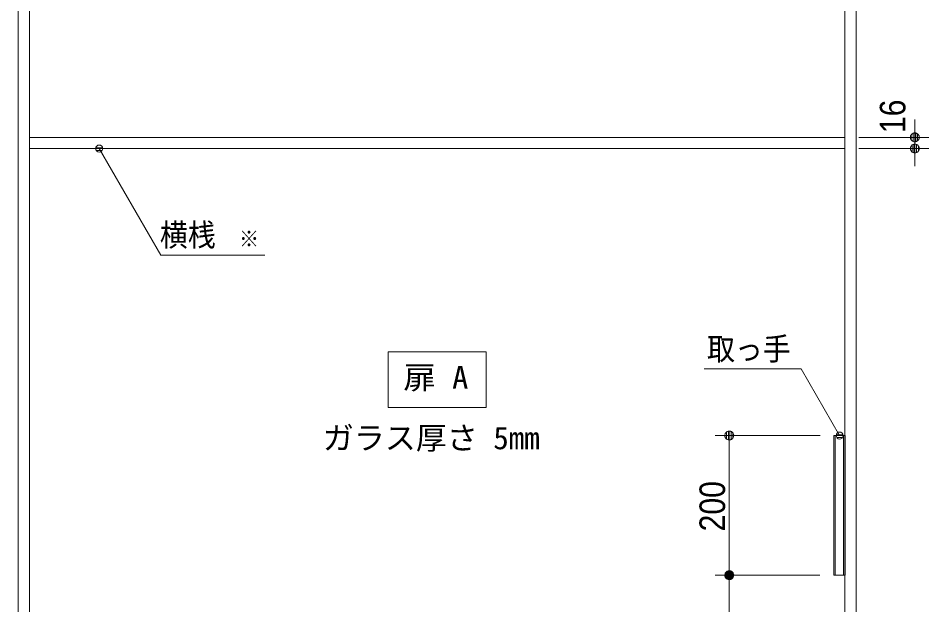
# Model space of a CAD drawing. Units: millimetres, scale not verified. Extents: x -6062 to 6062, y -3045 to 3045.
# Drawn here: x -3304 to -2000, y -1129 to -289 of the extents above; entities that cross this region are included whole.
import ezdxf
from ezdxf.enums import TextEntityAlignment as Align

# ---------------------------------------------------------------- set-up
doc = ezdxf.new("R2010")
doc.units = ezdxf.units.MM
doc.header["$LTSCALE"] = 20
for name, color, linetype, lineweight in [('0-0_3一般', 7, 'Continuous', 9), ('0-1_2寸法-1', 7, 'Continuous', 9), ('0-2_0', 7, 'Continuous', 9), ('0-3_2寸法-3', 7, 'Continuous', 9), ('0-4_2寸法-2', 7, 'Continuous', 9)]:
    doc.layers.add(name, color=color, linetype=linetype, lineweight=lineweight)
doc.styles.add('ＭＳ ゴシック', font='')
doc.styles.add('ＭＳ Ｐゴシック', font='')
doc.styles.get('ＭＳ ゴシック').set_extended_font_data('MS Gothic')
doc.styles.get('ＭＳ Ｐゴシック').set_extended_font_data('MS PGothic')

# ---------------------------------------------------------------- blocks, each defined once
blk = doc.blocks.new('_Dot')
at = {"layer": '0-2_0'}
for p, q in [((-10, 0), (-20, 0)), ((9.78, 2), (-9.78, 2)), ((7.99, 6), (-7.99, 6)), ((9.16, -3.98), (-9.16, -3.98)), ((6, -7.98), (-6, -7.98))]:
    blk.add_line(p, q, dxfattribs=at)
for points in [[(10, 0), (9.92, 1.25), (9.69, 2.49), (9.3, 3.68), (8.76, 4.82), (8.09, 5.88), (7.29, 6.85), (6.37, 7.71), (5.36, 8.44), (4.26, 9.05), (3.09, 9.51), (1.87, 9.82), (0.63, 9.98), (-0.63, 9.98), (-1.87, 9.82), (-3.09, 9.51), (-4.26, 9.05), (-5.36, 8.44), (-6.37, 7.71), (-7.29, 6.85), (-8.09, 5.88), (-8.76, 4.82), (-9.3, 3.68), (-9.69, 2.49), (-9.92, 1.25), (-10, 0), (0, 0)], [(-10, 0), (-9.92, -1.25), (-9.69, -2.49), (-9.3, -3.68), (-8.76, -4.82), (-8.09, -5.88), (-7.29, -6.85), (-6.37, -7.71), (-5.36, -8.44), (-4.26, -9.05), (-3.09, -9.51), (-1.87, -9.82), (-0.63, -9.98), (0.63, -9.98), (1.87, -9.82), (3.09, -9.51), (4.26, -9.05), (5.36, -8.44), (6.37, -7.71), (7.29, -6.85), (8.09, -5.88), (8.76, -4.82), (9.3, -3.68), (9.69, -2.49), (9.92, -1.25), (10, 0), (0, 0)]]:
    blk.add_lwpolyline(points, close=True, dxfattribs=at)
blk = doc.blocks.new('グループ-41')
at = {"layer": '0-0_3一般'}
blk.add_line((-6320, 7000), (-6320, -40000), dxfattribs=at)
blk = doc.blocks.new('グループ-42')
at = {"layer": '0-0_3一般'}
for p, q in [((-30320, 6100), (-30320, -40000)), ((-30000, -39740), (-30000, 6100)), ((-30000, 6100), (-30000, -40000)), ((-6640, 6100), (-6640, -39740)), ((-6320, 6100), (-6320, -39740)), ((-6640, -9200), (-30000, -9200)), ((-6640, -9520), (-30000, -9520)), ((-6958, -17740), (-6958, -21740)), ((-6958, -17740), (-6638, -17740)), ((-6918, -21740), (-6918, -17740)), ((-6678, -21740), (-6678, -17740))]:
    blk.add_line(p, q, dxfattribs=at)
for points in [[(-30320, -39740), (-30320, 6100), (-6320, 6100)], [(-6958, -21740), (-6638, -21740), (-6638, -17740)]]:
    blk.add_lwpolyline(points, dxfattribs=at)
blk = doc.blocks.new('グループ-43')
at = {"layer": '0-0_3一般'}
for name in ['グループ-41', 'グループ-42']:
    blk.add_blockref(name, (0, 0), dxfattribs=at)

msp = doc.modelspace()

# ---------------------------------------------------------------- linework, layer by layer
at = {"layer": '0-1_2寸法-1'}
for p, q in [((-2155.2, -887), (-2305.2, -887)), ((-2285.2, -1074.29), (-2285.2, -899.71)), ((-2155.4, -1087), (-2305.2, -1087)), ((-2155.4, -1087), (-2305.2, -1087)), ((-2285.2, -1099.71), (-2285.2, -1974.29))]:
    msp.add_line(p, q, dxfattribs=at)
at = {"layer": '0-3_2寸法-3'}
for p, q in [((-3182.61, -475.01), (-3192.39, -475.01)), ((-3183.5, -479.01), (-3191.5, -479.01)), ((-3187.33, -471.01), (-3187.67, -471.01)), ((-3187.33, -471.01), (-3187.67, -471.01)), ((-2122.31, -886.01), (-2132.09, -886.01)), ((-2127.03, -882.01), (-2127.37, -882.01)), ((-2127.03, -882.01), (-2127.37, -882.01)), ((-2123.2, -890.01), (-2131.2, -890.01))]:
    msp.add_line(p, q, dxfattribs=at)
for points in [[(-2950.16, -628.84), (-3099.26, -628.84), (-3187.5, -476)], [(-2127.2, -887), (-2182.44, -791.33), (-2320.96, -791.33)]]:
    msp.add_lwpolyline(points, dxfattribs=at)
msp.add_lwpolyline([(-2633.5, -847), (-2773.5, -847), (-2773.5, -767), (-2633.5, -767)], close=True, dxfattribs=at)
for centre in [(-3187.5, -476), (-3187.5, -476), (-2127.2, -887), (-2127.2, -887)]:
    msp.add_circle(centre, 5.01, dxfattribs=at)
at = {"layer": '0-4_2寸法-2'}
for p, q in [((-2019.5, -447.29), (-2019.5, -434.58)), ((-2099.5, -460), (-1999.5, -460)), ((-2019.5, -476), (-2019.5, -460)), ((-2099.5, -476), (-1999.5, -476)), ((-2019.5, -488.71), (-2019.5, -501.42))]:
    msp.add_line(p, q, dxfattribs=at)

# ---------------------------------------------------------------- block references
at = {"layer": '0-0_3一般', "xscale": 0.05, "yscale": 0.05}
msp.add_blockref('グループ-43', (-1787.5, 0), dxfattribs=at)
at = {"layer": '0-1_2寸法-1', "xscale": 0.6356201, "yscale": 0.6356201}
for p, rotation in [((-2285.2, -887), 90), ((-2285.2, -1087), 270), ((-2285.2, -1087), 90)]:
    msp.add_blockref('_Dot', p, dxfattribs=dict(at, rotation=rotation))
at = {"layer": '0-4_2寸法-2', "xscale": 0.6356201, "yscale": 0.6356201}
for p, rotation in [((-2019.5, -460), 270), ((-2019.5, -476), 90)]:
    msp.add_blockref('_Dot', p, dxfattribs=dict(at, rotation=rotation))

# ---------------------------------------------------------------- texts
at = {"layer": '0-1_2寸法-1', "style": 'ＭＳ Ｐゴシック', "width": 0.9}
msp.add_text('200', height=36.66, rotation=90, dxfattribs=at).set_placement((-2280.24, -1024.28), align=Align.BOTTOM_LEFT)
at = {"layer": '0-3_2寸法-3', "style": 'ＭＳ ゴシック'}
for s, height, width, p in [('横桟', 32.55, 0.9, (-3100.61, -625.66)), ('※', 23.31, 0.9, (-2987.26, -623.88)), ('取っ手', 32.55, 0.9, (-2317.1, -788.94)), ('扉 A', 32.55, 1.05, (-2752.01, -829.87))]:
    msp.add_text(s, height=height, dxfattribs=dict(at, width=width)).set_placement(p, align=Align.BOTTOM_LEFT)
msp.add_text('ガラス厚さ 5mm', height=32.55, dxfattribs=at).set_placement((-2867.29, -916.45), align=Align.BOTTOM_LEFT)
at = {"layer": '0-4_2寸法-2', "style": 'ＭＳ Ｐゴシック', "width": 0.9}
msp.add_text('16', height=36.66, rotation=90, dxfattribs=at).set_placement((-2021.98, -453.9), align=Align.BOTTOM_LEFT)

doc.saveas('drawing.dxf')
